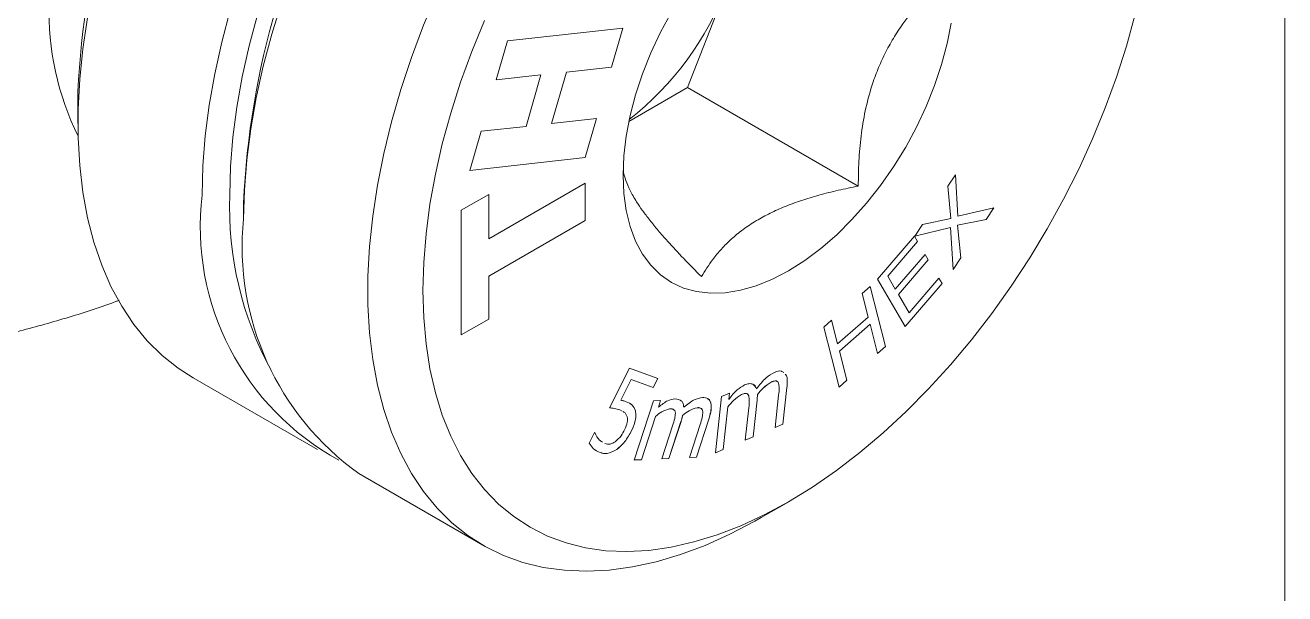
# Model space of a CAD drawing. Header units: millimetres. Extents: x 2 to 278, y 1 to 215.
# Drawn here: x 245.2 to 277.99, y 139.98 to 154.79 of the extents above; entities that cross this region are included whole.
import ezdxf

# ---------------------------------------------------------------- set-up
doc = ezdxf.new("R2010")
doc.units = ezdxf.units.MM

msp = doc.modelspace()

# ---------------------------------------------------------------- linework, layer by layer
at = {"color": 7, "linetype": 'Continuous', "lineweight": 0}
for p, q in [((277.989, 0.903), (277.989, 214.645)), ((262.444, 153.165), (263.464, 155.795)), ((257.756, 154.382), (260.754, 154.713)), ((260.754, 154.713), (260.458, 153.697)), ((260.753, 154.713), (260.458, 153.697)), ((257.461, 153.365), (257.756, 154.382)), ((258.626, 153.495), (257.461, 153.366)), ((258.626, 153.494), (257.461, 153.365)), ((258.237, 152.156), (258.626, 153.494)), ((258.626, 153.495), (258.626, 153.494)), ((259.292, 153.568), (258.902, 152.23)), ((259.292, 153.568), (258.903, 152.229)), ((260.458, 153.697), (259.292, 153.568)), ((260.458, 153.697), (259.292, 153.568)), ((259.292, 153.568), (259.292, 153.568)), ((260.458, 153.697), (260.458, 153.697)), ((260.914, 152.281), (262.444, 153.165)), ((262.444, 153.165), (266.886, 150.601)), ((246.573, 153.062), (246.573, 152.233)), ((257.071, 152.027), (258.237, 152.156)), ((258.902, 152.23), (258.903, 152.229)), ((258.903, 152.229), (260.068, 152.359)), ((260.068, 152.358), (259.772, 151.343)), ((260.068, 152.359), (259.773, 151.342)), ((257.071, 152.027), (256.775, 151.01)), ((259.772, 151.343), (256.775, 151.011)), ((259.773, 151.342), (256.775, 151.01)), ((259.772, 151.343), (259.773, 151.342)), ((269.218, 150.595), (269.418, 150.895)), ((269.418, 150.895), (269.481, 149.82)), ((269.418, 150.894), (269.481, 149.82)), ((257.267, 149.231), (259.774, 150.679)), ((259.774, 150.679), (259.774, 149.703)), ((259.774, 150.679), (259.774, 149.703)), ((269.298, 149.754), (269.218, 150.595)), ((256.552, 149.972), (257.267, 150.384)), ((257.266, 150.384), (257.266, 149.231)), ((257.267, 150.384), (257.267, 149.231)), ((250.884, 150.159), (250.884, 149.744)), ((256.552, 146.725), (256.552, 149.972)), ((269.481, 149.82), (270.418, 150.031)), ((270.418, 150.031), (270.219, 149.733)), ((270.417, 150.031), (270.219, 149.733)), ((259.774, 149.703), (257.266, 148.255)), ((259.774, 149.703), (257.267, 148.255)), ((259.774, 149.703), (259.774, 149.703)), ((268.354, 149.297), (268.554, 149.597)), ((268.554, 149.597), (269.298, 149.754)), ((270.219, 149.733), (269.472, 149.585)), ((269.472, 149.585), (269.553, 148.733)), ((269.472, 149.585), (269.473, 149.585)), ((270.219, 149.733), (269.473, 149.585)), ((269.473, 149.585), (269.553, 148.732)), ((269.481, 149.82), (269.481, 149.82)), ((270.219, 149.733), (270.219, 149.733)), ((257.266, 149.231), (257.267, 149.231)), ((267.384, 148.181), (268.346, 149.298)), ((268.346, 149.298), (268.429, 149.156)), ((268.346, 149.297), (268.428, 149.156)), ((269.289, 149.519), (268.354, 149.297)), ((269.289, 149.519), (268.354, 149.297)), ((269.354, 148.433), (269.289, 149.519)), ((269.289, 149.519), (269.289, 149.519)), ((268.429, 149.156), (267.651, 148.254)), ((268.428, 149.156), (267.651, 148.254)), ((268.428, 149.156), (268.429, 149.156)), ((267.848, 147.918), (268.625, 148.821)), ((268.707, 148.68), (267.93, 147.777)), ((268.708, 148.679), (267.93, 147.777)), ((268.625, 148.821), (268.708, 148.679)), ((268.625, 148.821), (268.707, 148.68)), ((268.707, 148.68), (268.708, 148.679)), ((269.553, 148.733), (269.354, 148.433)), ((269.553, 148.732), (269.354, 148.433)), ((269.553, 148.733), (269.553, 148.732)), ((257.266, 148.255), (257.266, 147.138)), ((257.266, 148.255), (257.267, 148.255)), ((257.267, 148.255), (257.267, 147.138)), ((267.651, 148.254), (267.848, 147.918)), ((267.651, 148.254), (267.847, 147.918)), ((267.651, 148.254), (267.651, 148.254)), ((266.988, 147.806), (267.192, 147.985)), ((267.192, 147.985), (267.591, 146.42)), ((267.192, 147.985), (267.591, 146.42)), ((268.108, 146.945), (267.384, 148.181)), ((267.847, 147.918), (267.848, 147.918)), ((269.069, 148.062), (268.108, 146.945)), ((269.07, 148.061), (268.108, 146.945)), ((268.209, 147.3), (268.987, 148.203)), ((268.987, 148.203), (269.07, 148.061)), ((268.987, 148.202), (269.069, 148.062)), ((269.069, 148.062), (269.07, 148.061)), ((267.145, 147.188), (266.988, 147.806)), ((267.93, 147.777), (268.209, 147.3)), ((267.93, 147.777), (268.209, 147.3)), ((267.93, 147.777), (267.93, 147.777)), ((268.209, 147.3), (268.209, 147.3)), ((257.267, 147.138), (256.552, 146.725)), ((257.266, 147.138), (256.552, 146.725)), ((257.266, 147.138), (257.267, 147.138)), ((265.985, 146.93), (266.19, 147.109)), ((266.384, 145.365), (265.985, 146.93)), ((266.19, 147.109), (266.347, 146.491)), ((266.19, 147.109), (266.347, 146.492)), ((266.347, 146.491), (267.145, 147.188)), ((267.192, 147.003), (266.394, 146.306)), ((267.192, 147.003), (266.394, 146.306)), ((267.387, 146.241), (267.192, 147.003)), ((267.192, 147.003), (267.192, 147.003)), ((266.347, 146.492), (266.347, 146.491)), ((266.394, 146.306), (266.589, 145.544)), ((266.394, 146.306), (266.588, 145.544)), ((266.394, 146.306), (266.394, 146.306)), ((267.591, 146.42), (267.387, 146.241)), ((267.591, 146.42), (267.387, 146.241)), ((267.591, 146.42), (267.591, 146.42)), ((249.572, 145.604), (252.805, 143.738)), ((260.413, 144.829), (260.929, 145.859)), ((260.929, 145.859), (261.665, 145.593)), ((261.665, 145.593), (261.548, 145.36)), ((261.665, 145.593), (261.549, 145.36)), ((260.976, 145.567), (260.704, 145.025)), ((260.975, 145.567), (260.704, 145.025)), ((261.548, 145.36), (260.975, 145.567)), ((260.975, 145.567), (260.976, 145.567)), ((261.549, 145.36), (260.976, 145.567)), ((261.548, 145.36), (261.549, 145.36)), ((264.236, 145.318), (264.236, 145.318)), ((264.621, 145.499), (264.621, 145.498)), ((265.03, 145.356), (264.925, 144.4)), ((265.03, 145.356), (264.925, 144.4)), ((265.03, 145.356), (265.03, 145.356)), ((266.589, 145.544), (266.384, 145.365)), ((266.588, 145.544), (266.384, 145.365)), ((266.588, 145.544), (266.589, 145.544)), ((260.704, 145.025), (260.704, 145.025)), ((261.056, 143.468), (261.557, 145.01)), ((261.557, 145.01), (261.741, 145.018)), ((261.741, 145.018), (261.685, 144.847)), ((261.741, 145.018), (261.686, 144.846)), ((263.166, 143.659), (263.326, 145.122)), ((263.326, 145.122), (263.531, 145.208)), ((263.53, 145.208), (263.512, 145.046)), ((263.512, 145.046), (263.513, 145.046)), ((263.531, 145.208), (263.513, 145.046)), ((263.843, 145.171), (263.843, 145.171)), ((264.252, 145.022), (264.147, 144.073)), ((264.252, 145.022), (264.148, 144.072)), ((264.252, 145.022), (264.252, 145.022)), ((264.261, 145.17), (264.261, 145.17)), ((264.721, 144.313), (264.813, 145.158)), ((260.737, 144.742), (260.682, 144.771)), ((260.737, 144.743), (260.682, 144.771)), ((260.682, 144.771), (260.682, 144.771)), ((261.083, 144.748), (261.083, 144.748)), ((261.685, 144.847), (261.686, 144.846)), ((261.974, 144.799), (261.974, 144.799)), ((262.313, 144.627), (262.313, 144.627)), ((262.343, 144.84), (262.343, 144.84)), ((262.69, 144.83), (262.69, 144.83)), ((263.492, 144.852), (263.37, 143.745)), ((263.491, 144.852), (263.37, 143.745)), ((263.491, 144.852), (263.492, 144.852)), ((263.943, 143.986), (264.036, 144.83)), ((261.607, 144.603), (261.24, 143.476)), ((261.606, 144.603), (261.24, 143.476)), ((261.606, 144.603), (261.607, 144.603)), ((261.772, 143.5), (262.052, 144.359)), ((262.27, 144.474), (261.956, 143.508)), ((262.271, 144.474), (261.957, 143.508)), ((262.27, 144.474), (262.271, 144.474)), ((262.489, 143.531), (262.768, 144.39)), ((262.995, 144.531), (262.672, 143.539)), ((262.995, 144.531), (262.673, 143.539)), ((262.995, 144.531), (262.995, 144.531)), ((264.925, 144.4), (264.721, 144.313)), ((264.925, 144.4), (264.721, 144.314)), ((264.925, 144.4), (264.925, 144.4)), ((259.878, 143.904), (260.019, 144.186)), ((260.019, 144.186), (260.031, 144.182)), ((260.967, 144.2), (260.968, 144.199)), ((264.147, 144.073), (263.943, 143.986)), ((264.148, 144.072), (263.943, 143.986)), ((264.147, 144.073), (264.148, 144.072)), ((260.601, 143.743), (260.602, 143.743)), ((263.37, 143.745), (263.166, 143.659)), ((263.37, 143.745), (263.166, 143.659)), ((263.37, 143.745), (263.37, 143.745)), ((261.24, 143.476), (261.056, 143.468)), ((261.24, 143.476), (261.056, 143.469)), ((261.24, 143.476), (261.24, 143.476)), ((261.957, 143.508), (261.772, 143.5)), ((261.956, 143.508), (261.773, 143.5)), ((261.956, 143.508), (261.957, 143.508)), ((262.673, 143.539), (262.489, 143.531)), ((262.672, 143.539), (262.489, 143.531)), ((262.672, 143.539), (262.673, 143.539)), ((253.883, 143.116), (257.116, 141.249)), ((264.356, 141.967), (265.074, 142.382))]:
    msp.add_line(p, q, dxfattribs=at)
at = {"color": 7, "linetype": 'Continuous', "lineweight": 0, "flags": 128}
for points in [[(255.922, 155.624), (255.57, 154.79), (255.254, 153.952), (254.975, 153.114), (254.734, 152.278), (254.531, 151.448), (254.368, 150.628), (254.245, 149.82), (254.163, 149.029), (254.122, 148.256), (254.122, 147.506), (254.163, 146.781), (254.245, 146.084), (254.368, 145.419), (254.531, 144.787), (254.734, 144.191), (254.975, 143.634), (255.254, 143.118), (255.57, 142.645), (255.922, 142.216), (256.307, 141.835), (256.724, 141.501), (257.173, 141.217), (257.65, 140.983), (258.154, 140.802), (258.683, 140.672), (259.235, 140.595), (259.808, 140.571), (260.399, 140.601), (261.006, 140.683), (261.626, 140.819), (262.257, 141.006), (262.897, 141.245), (263.543, 141.535), (264.192, 141.874), (264.356, 141.967)], [(249.806, 150.366), (249.827, 151.128), (249.888, 151.911), (249.991, 152.711), (250.134, 153.525), (250.317, 154.35), (250.539, 155.184)], [(250.884, 149.744), (250.904, 150.506), (250.966, 151.288), (251.069, 152.088), (251.212, 152.903), (251.395, 153.728), (251.617, 154.561), (251.877, 155.399)], [(260.762, 150.885), (260.783, 151.385), (260.845, 151.904), (260.947, 152.437), (261.09, 152.979), (261.271, 153.525), (261.488, 154.07), (261.74, 154.608), (262.024, 155.133)], [(246.825, 154.982), (246.702, 154.175), (246.619, 153.383), (246.578, 152.611), (246.578, 151.861), (246.619, 151.136), (246.702, 150.439), (246.825, 149.774), (246.988, 149.142), (247.19, 148.546), (247.432, 147.989), (247.711, 147.473), (248.027, 146.999), (248.378, 146.571), (248.763, 146.189), (249.181, 145.856), (249.572, 145.604)], [(250.524, 150.366), (250.545, 151.109), (250.605, 151.872), (250.706, 152.652), (250.847, 153.446), (251.028, 154.251), (251.246, 155.064)], [(257.158, 154.911), (256.829, 154.11), (256.535, 153.307), (256.278, 152.503), (256.058, 151.703), (255.878, 150.91), (255.736, 150.128), (255.635, 149.36), (255.574, 148.609), (255.553, 147.878), (255.574, 147.171), (255.635, 146.49), (255.736, 145.839), (255.878, 145.22), (256.058, 144.636), (256.278, 144.09), (256.535, 143.583), (256.829, 143.118), (257.158, 142.697), (257.52, 142.322), (257.916, 141.994), (258.341, 141.715), (258.796, 141.486), (259.278, 141.307), (259.784, 141.181), (260.313, 141.106), (260.862, 141.084), (261.43, 141.115), (262.013, 141.198), (262.609, 141.333), (263.215, 141.52), (263.83, 141.758), (264.45, 142.045), (265.072, 142.381), (265.695, 142.764), (266.315, 143.192), (266.929, 143.664), (267.536, 144.178), (268.132, 144.731), (268.715, 145.321), (269.283, 145.945), (269.832, 146.601), (270.361, 147.287), (270.867, 147.998), (271.349, 148.732), (271.803, 149.486), (272.229, 150.257), (272.624, 151.041), (272.987, 151.835), (273.316, 152.636), (273.61, 153.44), (273.867, 154.244), (274.086, 155.044)], [(269.3, 154.843), (269.197, 154.31), (269.055, 153.767), (268.874, 153.221), (268.656, 152.677), (268.404, 152.139), (268.12, 151.613), (267.807, 151.104), (267.467, 150.617), (267.104, 150.156), (266.722, 149.727), (266.324, 149.332), (265.913, 148.977), (265.495, 148.664), (265.072, 148.396), (264.65, 148.176), (264.231, 148.006), (263.821, 147.888), (263.423, 147.822), (263.04, 147.81), (262.678, 147.852), (262.338, 147.947), (262.024, 148.094), (261.74, 148.292), (261.488, 148.539), (261.271, 148.832), (261.09, 149.169), (260.947, 149.547), (260.845, 149.962), (260.783, 150.409), (260.762, 150.885)]]:
    msp.add_lwpolyline(points, dxfattribs=at)
at = {"color": 7, "linetype": 'Continuous', "lineweight": 0}
for centre, radius, start, end in [((267.241, 152.122), 20.689, 122.6112, 177.3942), ((272.284, 149.21), 21.421, 122.544, 177.4614), ((255.963, 158.635), 8.021, 308.2108, 339.2684), ((253.184, 155.162), 7.368, 178.4324, 206.2733), ((256.689, 149.544), 6.932, 173.1855, 241.3366), ((259.372, 150.051), 8.853, 177.9605, 208.6593), ((258.113, 149.023), 7.266, 174.2994, 234.3884)]:
    msp.add_arc(centre, radius, start, end, dxfattribs=at)
for points, knots in [([(266.886, 150.601), (266.889, 150.817), (266.894, 151.251), (266.952, 151.907), (267.058, 152.566), (267.211, 153.147), (267.39, 153.641), (267.577, 154.054), (267.796, 154.451), (268.087, 154.897), (268.461, 155.377), (268.771, 155.7), (268.927, 155.862)], [0, 0, 0, 0, 0.107754, 0.216103, 0.327214, 0.439824, 0.51632, 0.593471, 0.672555, 0.752225, 0.875545, 1, 1, 1, 1]), ([(260.773, 151.024), (260.774, 151.004), (260.78, 150.922), (260.829, 150.749), (260.934, 150.495), (261.087, 150.228), (261.266, 149.964), (261.454, 149.716), (261.672, 149.45), (261.963, 149.117), (262.337, 148.715), (262.647, 148.401), (262.803, 148.244)], [0, 0, 0, 0, 0.038843, 0.155561, 0.275252, 0.396559, 0.478964, 0.562073, 0.647266, 0.733089, 0.865933, 1, 1, 1, 1]), ([(262.803, 148.244), (262.897, 148.395), (263.048, 148.639), (263.317, 148.963), (263.576, 149.223), (263.879, 149.472), (264.218, 149.698), (264.587, 149.898), (264.981, 150.074), (265.407, 150.23), (265.87, 150.37), (266.364, 150.495), (266.711, 150.565), (266.886, 150.601)], [0, 0, 0, 0, 0.138246, 0.223403, 0.309038, 0.396592, 0.485019, 0.566185, 0.648115, 0.732174, 0.816828, 0.908219, 1, 1, 1, 1]), ([(237.258, 145.443), (237.92, 145.527), (239.246, 145.694), (241.052, 145.977), (242.598, 146.261), (243.885, 146.535), (245.113, 146.832), (246.346, 147.185), (247.208, 147.454), (247.624, 147.62), (247.648, 147.63)], [0, 0, 0, 0, 0.182971, 0.366234, 0.504723, 0.620389, 0.736289, 0.86381, 0.991895, 1, 1, 1, 1]), ([(264.236, 145.318), (264.317, 145.423), (264.461, 145.612), (264.63, 145.708), (264.704, 145.75)], [0, 0, 0, 0, 0.56102, 1, 1, 1, 1]), ([(264.704, 145.75), (264.771, 145.777), (264.869, 145.816), (264.922, 145.758), (264.939, 145.74)], [0, 0, 0, 0, 0.691661, 1, 1, 1, 1]), ([(264.982, 145.703), (264.99, 145.697), (265.032, 145.668), (265.04, 145.532), (265.033, 145.414), (265.03, 145.356)], [0, 0, 0, 0, 0.1043657, 0.5515831, 1, 1, 1, 1]), ([(264.982, 145.703), (264.99, 145.698), (265.031, 145.668), (265.04, 145.532), (265.033, 145.415), (265.03, 145.356)], [0, 0, 0, 0, 0.103044, 0.550921, 1, 1, 1, 1]), ([(263.513, 145.046), (263.585, 145.137), (263.713, 145.301), (263.861, 145.385), (263.927, 145.423)], [0, 0, 0, 0, 0.561047, 1, 1, 1, 1]), ([(263.927, 145.423), (263.965, 145.436), (264.042, 145.463), (264.165, 145.449), (264.209, 145.367), (264.236, 145.318)], [0, 0, 0, 0, 0.281422, 0.562233, 1, 1, 1, 1]), ([(264.136, 145.441), (264.137, 145.44), (264.19, 145.433), (264.213, 145.375), (264.236, 145.318)], [0, 0, 0, 0, 0.016722, 1, 1, 1, 1]), ([(264.621, 145.499), (264.549, 145.452), (264.421, 145.368), (264.31, 145.231), (264.261, 145.17)], [0, 0, 0, 0, 0.557465, 1, 1, 1, 1]), ([(264.621, 145.498), (264.55, 145.452), (264.421, 145.368), (264.31, 145.23), (264.261, 145.17)], [0, 0, 0, 0, 0.557465, 1, 1, 1, 1]), ([(264.786, 145.504), (264.783, 145.508), (264.769, 145.527), (264.711, 145.531), (264.655, 145.511), (264.621, 145.499)], [0, 0, 0, 0, 0.085431, 0.440599, 1, 1, 1, 1]), ([(264.813, 145.469), (264.803, 145.487), (264.782, 145.521), (264.713, 145.533), (264.656, 145.512), (264.621, 145.498)], [0, 0, 0, 0, 0.279633, 0.559384, 1, 1, 1, 1]), ([(264.813, 145.158), (264.821, 145.22), (264.834, 145.332), (264.819, 145.427), (264.813, 145.469)], [0, 0, 0, 0, 0.561165, 1, 1, 1, 1]), ([(260.704, 145.025), (260.731, 145.019), (260.778, 145.008), (260.823, 144.994), (260.843, 144.987)], [0, 0, 0, 0, 0.560019, 1, 1, 1, 1]), ([(260.843, 144.987), (260.903, 144.963), (261.01, 144.921), (261.061, 144.801), (261.083, 144.748)], [0, 0, 0, 0, 0.560701, 1, 1, 1, 1]), ([(261.686, 144.846), (261.767, 144.911), (261.911, 145.025), (262.05, 145.051), (262.11, 145.063)], [0, 0, 0, 0, 0.5606, 1, 1, 1, 1]), ([(262.11, 145.063), (262.177, 145.055), (262.27, 145.044), (262.333, 144.938), (262.34, 144.873), (262.343, 144.84)], [0, 0, 0, 0, 0.557768, 0.778915, 1, 1, 1, 1]), ([(262.255, 145.014), (262.266, 145.011), (262.303, 145.003), (262.332, 144.936), (262.339, 144.872), (262.343, 144.84)], [0, 0, 0, 0, 0.18759, 0.593851, 1, 1, 1, 1]), ([(262.343, 144.84), (262.435, 144.916), (262.599, 145.051), (262.757, 145.081), (262.827, 145.094)], [0, 0, 0, 0, 0.560666, 1, 1, 1, 1]), ([(262.827, 145.094), (262.883, 145.091), (262.996, 145.085), (263.068, 144.923), (263.051, 144.724), (263.014, 144.596), (262.995, 144.531)], [0, 0, 0, 0, 0.280242, 0.557917, 0.778658, 1, 1, 1, 1]), ([(262.949, 145.065), (262.96, 145.063), (263.024, 145.053), (263.065, 144.919), (263.052, 144.725), (263.014, 144.596), (262.995, 144.531)], [0, 0, 0, 0, 0.074724, 0.431685, 0.715456, 1, 1, 1, 1]), ([(263.843, 145.171), (263.773, 145.126), (263.648, 145.045), (263.54, 144.911), (263.491, 144.852)], [0, 0, 0, 0, 0.557607, 1, 1, 1, 1]), ([(263.843, 145.171), (263.774, 145.126), (263.649, 145.044), (263.54, 144.911), (263.492, 144.852)], [0, 0, 0, 0, 0.557607, 1, 1, 1, 1]), ([(264.009, 145.177), (264.006, 145.181), (263.992, 145.201), (263.933, 145.205), (263.877, 145.184), (263.843, 145.171)], [0, 0, 0, 0, 0.08809, 0.442025, 1, 1, 1, 1]), ([(264.035, 145.143), (264.025, 145.16), (264.005, 145.195), (263.935, 145.207), (263.878, 145.185), (263.843, 145.171)], [0, 0, 0, 0, 0.279547, 0.559173, 1, 1, 1, 1]), ([(264.036, 144.83), (264.043, 144.893), (264.056, 145.005), (264.042, 145.101), (264.035, 145.143)], [0, 0, 0, 0, 0.5613188, 1, 1, 1, 1]), ([(264.261, 145.17), (264.26, 145.142), (264.259, 145.094), (264.254, 145.044), (264.252, 145.022)], [0, 0, 0, 0, 0.560007, 1, 1, 1, 1]), ([(264.261, 145.17), (264.26, 145.143), (264.258, 145.094), (264.254, 145.044), (264.252, 145.022)], [0, 0, 0, 0, 0.560007, 1, 1, 1, 1]), ([(260.682, 144.771), (260.634, 144.785), (260.547, 144.811), (260.454, 144.823), (260.413, 144.829)], [0, 0, 0, 0, 0.5599229, 1, 1, 1, 1]), ([(260.682, 144.771), (260.633, 144.785), (260.546, 144.811), (260.454, 144.823), (260.413, 144.829)], [0, 0, 0, 0, 0.5599229, 1, 1, 1, 1]), ([(260.873, 144.588), (260.85, 144.64), (260.824, 144.7), (260.773, 144.724), (260.767, 144.727)], [0, 0, 0, 0, 0.874942, 1, 1, 1, 1]), ([(260.939, 144.931), (260.962, 144.919), (261.031, 144.887), (261.062, 144.803), (261.083, 144.748)], [0, 0, 0, 0, 0.341996, 1, 1, 1, 1]), ([(261.083, 144.748), (261.09, 144.704), (261.103, 144.616), (261.07, 144.423), (261.006, 144.284), (260.967, 144.2)], [0, 0, 0, 0, 0.28001, 0.560113, 1, 1, 1, 1]), ([(261.083, 144.748), (261.09, 144.704), (261.104, 144.616), (261.07, 144.423), (261.007, 144.284), (260.968, 144.199)], [0, 0, 0, 0, 0.28001, 0.560113, 1, 1, 1, 1]), ([(261.974, 144.799), (261.906, 144.779), (261.784, 144.745), (261.661, 144.646), (261.606, 144.603)], [0, 0, 0, 0, 0.557843, 1, 1, 1, 1]), ([(261.974, 144.799), (261.906, 144.779), (261.784, 144.744), (261.661, 144.646), (261.607, 144.603)], [0, 0, 0, 0, 0.557843, 1, 1, 1, 1]), ([(262.089, 144.769), (262.081, 144.776), (262.052, 144.804), (262.007, 144.801), (261.974, 144.799)], [0, 0, 0, 0, 0.2673354, 1, 1, 1, 1]), ([(262.126, 144.691), (262.122, 144.714), (262.113, 144.76), (262.057, 144.799), (262.006, 144.799), (261.974, 144.799)], [0, 0, 0, 0, 0.2794604, 0.5591871, 1, 1, 1, 1]), ([(262.052, 144.359), (262.073, 144.423), (262.111, 144.537), (262.121, 144.644), (262.126, 144.691)], [0, 0, 0, 0, 0.561419, 1, 1, 1, 1]), ([(262.313, 144.627), (262.306, 144.599), (262.293, 144.548), (262.277, 144.497), (262.27, 144.474)], [0, 0, 0, 0, 0.560029, 1, 1, 1, 1]), ([(262.313, 144.627), (262.306, 144.599), (262.294, 144.548), (262.278, 144.496), (262.271, 144.474)], [0, 0, 0, 0, 0.560029, 1, 1, 1, 1]), ([(262.69, 144.83), (262.621, 144.81), (262.495, 144.773), (262.369, 144.672), (262.313, 144.627)], [0, 0, 0, 0, 0.557714, 1, 1, 1, 1]), ([(262.69, 144.83), (262.62, 144.81), (262.495, 144.773), (262.369, 144.672), (262.313, 144.627)], [0, 0, 0, 0, 0.557714, 1, 1, 1, 1]), ([(262.804, 144.8), (262.796, 144.807), (262.768, 144.835), (262.723, 144.832), (262.69, 144.83)], [0, 0, 0, 0, 0.261041, 1, 1, 1, 1]), ([(262.842, 144.721), (262.837, 144.744), (262.828, 144.79), (262.774, 144.83), (262.722, 144.83), (262.69, 144.83)], [0, 0, 0, 0, 0.279392, 0.559139, 1, 1, 1, 1]), ([(262.768, 144.39), (262.789, 144.454), (262.826, 144.567), (262.837, 144.674), (262.842, 144.721)], [0, 0, 0, 0, 0.561417, 1, 1, 1, 1]), ([(260.804, 144.257), (260.834, 144.324), (260.887, 144.443), (260.877, 144.544), (260.873, 144.588)], [0, 0, 0, 0, 0.5603083, 1, 1, 1, 1]), ([(260.03, 144.182), (260.063, 144.108), (260.11, 144.002), (260.197, 143.951), (260.224, 143.936)], [0, 0, 0, 0, 0.696992, 1, 1, 1, 1]), ([(260.031, 144.182), (260.064, 144.108), (260.11, 144.002), (260.198, 143.951), (260.224, 143.936)], [0, 0, 0, 0, 0.696992, 1, 1, 1, 1]), ([(260.56, 143.944), (260.613, 143.992), (260.709, 144.079), (260.775, 144.202), (260.804, 144.257)], [0, 0, 0, 0, 0.557949, 1, 1, 1, 1]), ([(260.967, 144.2), (260.91, 144.098), (260.806, 143.918), (260.664, 143.797), (260.601, 143.743)], [0, 0, 0, 0, 0.559747, 1, 1, 1, 1]), ([(260.968, 144.199), (260.91, 144.098), (260.807, 143.917), (260.664, 143.797), (260.602, 143.743)], [0, 0, 0, 0, 0.559747, 1, 1, 1, 1]), ([(260.17, 143.661), (260.106, 143.692), (259.99, 143.746), (259.912, 143.856), (259.878, 143.904)], [0, 0, 0, 0, 0.55987, 1, 1, 1, 1]), ([(260.602, 143.743), (260.513, 143.696), (260.354, 143.611), (260.226, 143.646), (260.17, 143.661)], [0, 0, 0, 0, 0.558356, 1, 1, 1, 1]), ([(260.601, 143.743), (260.513, 143.696), (260.353, 143.611), (260.226, 143.646), (260.17, 143.662)], [0, 0, 0, 0, 0.558356, 1, 1, 1, 1]), ([(260.285, 143.894), (260.332, 143.883), (260.414, 143.862), (260.515, 143.919), (260.56, 143.944)], [0, 0, 0, 0, 0.5604827, 1, 1, 1, 1])]:
    msp.add_open_spline(points, degree=3, knots=knots, dxfattribs=at)

doc.saveas('drawing.dxf')
